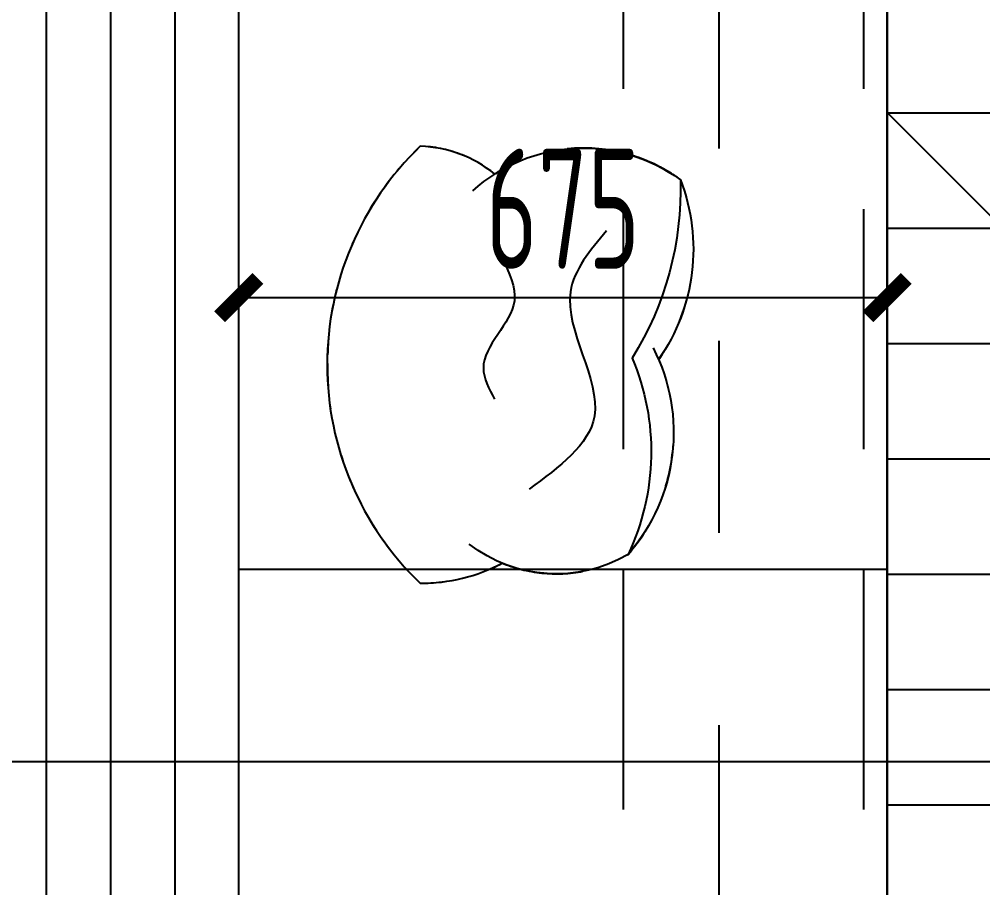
# Model space of a CAD drawing. Header units: millimetres. Extents: x -187744 to 2148, y -49419 to 6550.
# Drawn here: x -12194 to -11191, y -10843 to -9939 of the extents above; entities that cross this region are included whole.
import ezdxf
from ezdxf.enums import TextEntityAlignment as Align

# ---------------------------------------------------------------- set-up
doc = ezdxf.new("R2010")
doc.units = ezdxf.units.MM
doc.header["$LTSCALE"] = 1000
doc.header["$MEASUREMENT"] = 0
doc.set_wipeout_variables(frame=1)
for name, pattern in [('DASH', [0.35, 0.25, -0.1]), ('DASHED2', [0.375, 0.25, -0.125]), ('M-CENTER', [1.8, 1.2, -0.2, 0.2, -0.2])]:
    doc.linetypes.add(name, pattern=pattern)
doc.layers.get('Defpoints').update_dxf_attribs({"color": 136})
for name, color, linetype in [('0w-梁1', 4, 'DASHED2'), ('A-WINDOW', 12, 'Continuous'), ('AXIS_TEXT', 50, 'Continuous'), ('B1建筑尺寸', 7, 'Continuous'), ('BS-FURN', 250, 'DASH'), ('BS-SHORT-CABINET', 40, 'Continuous'), ('DOTE', 138, 'M-CENTER'), ('FC-FLOOR', 138, 'Continuous'), ('FF-FURN', 51, 'Continuous'), ('RC-DIM-1', 50, 'Continuous'), ('RC-FIN', 30, 'Continuous')]:
    doc.layers.add(name, color=color, linetype=linetype)
doc.styles.add('COMPLEX', font='COMPLEX')
doc.styles.add('H-DIM', font='archs.shx', dxfattribs={"width": 0.7})
doc.dimstyles.new('H_DIM_1', dxfattribs={"dimscale": 0, "dimtxt": 2.5, "dimasz": 0.8, "dimexe": 2, "dimexo": 1.5, "dimgap": 0.6, "dimtad": 1, "dimdec": 0, "dimzin": 12, "dimdsep": 46, "dimtxsty": 'H-DIM', "dimblk": 'ARCHTICK', "dimcen": 0.125, "dimclrd": 44, "dimclre": 44, "dimclrt": 50, "dimadec": 0, "dimazin": 0, "dimtfac": 1, "dimtdec": 0, "dimtix": 1, "dimtmove": 2, "dimatfit": 3, "dimldrblk": 'ARCHTICK', "dimfxl": 1, "dimtvp": 1, "dimtolj": 1, "dimtzin": 0, "dimarcsym": 0})

# ---------------------------------------------------------------- blocks, each defined once
blk = doc.blocks.new('A$C401E2C42')
at = {"color": 59, "linetype": 'Continuous', "ltscale": 3000}
blk.add_wipeout([(-276.39, 281.92), (-254.71, 281.28), (-211.47, 274.79), (-175.79, 263.86), (-141.51, 247.95), (-99.94, 219.78), (-63.28, 183.38), (-22.79, 117.83), (-6.26, 66.96), (-0.21, 21.62), (-0.12, -0.12), (-24.43, -19.67), (-44.79, -30.95), (-65.61, -38.86), (-77.91, -61.15), (-93.72, -79.94), (-107.82, -91.9), (-128.83, -104.38), (-152.3, -112.77), (-169.29, -110.54), (-189.49, -105.52), (-213.18, -96.01), (-254.92, -66.78), (-272.68, -46.84), (-283.8, -30.17), (-291.93, -14.35), (-295.27, -6.37), (-322.02, 0.9), (-355.93, 17.43), (-379.46, 35.2), (-391.59, 47.21), (-409.56, 70.53), (-423.04, 95.85), (-418.17, 116.24), (-408.05, 140.56), (-398.25, 156.67), (-380.53, 177.58), (-362, 193), (-331.63, 209.44), (-306.83, 216.9), (-301.93, 239.48), (-295.44, 255.1), (-286.72, 269.49)], dxfattribs=at).dxf.layer = 'FF-FURN'
at = {"layer": 'FF-FURN', "linetype": 'Continuous', "ltscale": 3000}
for points in [[(-306.83, 216.9, -0.165541), (-276.39, 281.92, -0.425989), (0, 0, -0.121523), (-65.61, -38.86, 7.115464)], [(-282.03, 219.9, 0.356772), (-423.04, 95.85, 0.249542), (-295.27, -6.37, -9.61688)], [(-299.08, 4.54, 0.306663), (-152.3, -112.77, 0.30633), (-56.41, -5.64, -0.872847)]]:
    blk.add_lwpolyline(points, format="xyb", dxfattribs=at)
at = {"layer": 'FF-FURN', "color": 57, "linetype": 'Continuous', "ltscale": 3000}
blk.add_lwpolyline([(-423.04, 95.85, 0.14773), (-279.21, 11.28, 0.213343), (-152.3, -112.77, 0.178662)], format="xyb", dxfattribs=at)
at = {"layer": 'FF-FURN', "color": 59, "linetype": 'Continuous', "ltscale": 3000}
for points in [[(-258.28, 158.12), (-239.35, 122.74), (-176.78, 98.88), (-164.43, 71.72)], [(-343.08, 109.57), (-281.33, 93.12), (-217.94, -2.33), (-129.85, -8.09)]]:
    blk.add_spline(points, degree=3, dxfattribs=at)
blk = doc.blocks.new('QBLOCK2019073115112111')
at = {"layer": 'DOTE'}
for p, q in [((-5792.1, -4386.9), (-5792.1, 4572.4)), ((-6542.9, 375.1), (6625.8, 375.1))]:
    blk.add_line(p, q, dxfattribs=at)
at = {"layer": 'AXIS_TEXT', "style": 'COMPLEX', "width": 1.041667}
for p, p2 in [((-5892.1, 5527.8), (-5692.1, 5527.8)), ((-5892.1, 5527.8), (-5692.1, 5527.8)), ((-5192.1, 5527.8), (-4992.1, 5527.8)), ((-5192.1, 5527.8), (-4992.1, 5527.8)), ((-3492.1, 5527.8), (-3292.1, 5527.8)), ((-3492.1, 5527.8), (-3292.1, 5527.8)), ((-2592.1, 5527.8), (-2392.1, 5527.8)), ((-2592.1, 5527.8), (-2392.1, 5527.8)), ((-192.1, 5527.8), (7.9, 5527.8)), ((-192.1, 5527.8), (7.9, 5527.8)), ((2707.9, 5527.8), (2907.9, 5527.8)), ((2707.9, 5527.8), (2907.9, 5527.8)), ((4507.9, 5527.8), (4707.9, 5527.8)), ((4507.9, 5527.8), (4707.9, 5527.8)), ((5507.9, 5527.8), (5707.9, 5527.8)), ((5507.9, 5527.8), (5707.9, 5527.8)), ((-7660.5, 3713.1), (-7460.5, 3713.1)), ((-7660.5, 3713.1), (-7460.5, 3713.1)), ((7521.1, 3713.1), (7521.6, 3713.1)), ((7521.1, 3713.1), (7521.6, 3713.1)), ((-7660.5, 2463.1), (-7460.5, 2463.1)), ((-7660.5, 2463.1), (-7460.5, 2463.1)), ((7521.1, 2463.1), (7521.6, 2463.1)), ((7521.1, 2463.1), (7521.6, 2463.1)), ((-7660.5, 1413.1), (-7460.5, 1413.1)), ((-7660.5, 1413.1), (-7460.5, 1413.1)), ((7521.1, 1413.1), (7521.6, 1413.1)), ((7521.1, 1413.1), (7521.6, 1413.1)), ((-7660.5, 263.1), (-7460.5, 263.1)), ((-7660.5, 263.1), (-7460.5, 263.1)), ((7521.1, 263.1), (7521.6, 263.1)), ((7521.1, 263.1), (7521.6, 263.1)), ((-7660.5, -736.9), (-7460.5, -736.9)), ((-7660.5, -736.9), (-7460.5, -736.9)), ((7521.1, -736.9), (7521.6, -736.9)), ((7521.1, -736.9), (7521.6, -736.9)), ((-7660.5, -1436.9), (-7460.5, -1436.9)), ((-7660.5, -1436.9), (-7460.5, -1436.9)), ((7521.1, -1436.9), (7521.6, -1436.9)), ((7521.1, -1436.9), (7521.6, -1436.9)), ((-7660.5, -2536.9), (-7460.5, -2536.9)), ((-7660.5, -2536.9), (-7460.5, -2536.9)), ((7521.1, -2536.9), (7521.6, -2536.9)), ((7521.1, -2536.9), (7521.6, -2536.9)), ((-7660.5, -4136.9), (-7460.5, -4136.9)), ((-7660.5, -4136.9), (-7460.5, -4136.9)), ((7521.1, -4136.9), (7521.6, -4136.9)), ((7521.1, -4136.9), (7521.6, -4136.9)), ((-5892.1, -5349.9), (-5891.6, -5349.9)), ((-5892.1, -5349.9), (-5891.6, -5349.9)), ((-5192.1, -5349.9), (-5191.6, -5349.9)), ((-5192.1, -5349.9), (-5191.6, -5349.9)), ((-3492.1, -5351.1), (-3491.6, -5351.1)), ((-3492.1, -5351.1), (-3491.6, -5351.1)), ((-2592.1, -5349.9), (-2591.6, -5349.9)), ((-2592.1, -5349.9), (-2591.6, -5349.9)), ((-192.1, -5349.9), (-191.6, -5349.9)), ((-192.1, -5349.9), (-191.6, -5349.9)), ((2707.9, -5349.9), (2708.4, -5349.9)), ((2707.9, -5349.9), (2708.4, -5349.9)), ((4507.9, -5349.9), (4508.4, -5349.9)), ((4507.9, -5349.9), (4508.4, -5349.9)), ((5507.9, -5349.9), (5508.4, -5349.9)), ((5507.9, -5349.9), (5508.4, -5349.9))]:
    blk.add_attdef('A', text='', height=224, dxfattribs=at).set_placement(p, p2, align=Align.FIT)
blk = doc.blocks.new('_ArchTick')
at = {"color": 0, "linetype": 'ByBlock', "const_width": 0.4}
blk.add_lwpolyline([(-0.5, -0.5), (0.5, 0.5)], dxfattribs=at)
blk = doc.blocks.new('*D86')
at = {"layer": 'Defpoints', "color": 0, "linetype": 'ByBlock', "transparency": 16777216}
for p in [(-11290.7, -10228.5), (-11965.4, -10440.5, 0), (-11290.7, -10440.5)]:
    blk.add_point(p, dxfattribs=at)
at = {"layer": 'RC-DIM-1', "color": 44, "linetype": 'ByBlock', "lineweight": -2, "transparency": 16777216}
for p, q in [((-11965.4, -10365.5), (-11965.4, -10128.5)), ((-11290.7, -10365.5), (-11290.7, -10128.5)), ((-11965.4, -10228.5), (-11290.7, -10228.5))]:
    blk.add_line(p, q, dxfattribs=at)
at = {"layer": 'RC-DIM-1', "color": 44, "linetype": 'ByBlock', "lineweight": -2, "transparency": 16777216, "xscale": 40.00000000000001, "yscale": 40.00000000000001, "zscale": 40.00000000000001, "rotation": 180}
blk.add_blockref('_ArchTick', (-11965.4, -10228.5), dxfattribs=at)
at = {"layer": 'RC-DIM-1', "color": 44, "linetype": 'ByBlock', "lineweight": -2, "transparency": 16777216, "xscale": 40.00000000000001, "yscale": 40.00000000000001, "zscale": 40.00000000000001}
blk.add_blockref('_ArchTick', (-11290.7, -10228.5), dxfattribs=at)
at = {"layer": 'RC-DIM-1', "color": 50, "linetype": 'ByBlock', "transparency": 16777216, "insert": (-11628, -10136), "char_height": 125, "attachment_point": 5, "style": 'H-DIM'}
blk.add_mtext('\\A1;675', dxfattribs=at)
blk = doc.blocks.new('liang00000000')
at = {"layer": '0w-梁1', "linetype": 'DASHED2'}
for p, q in [((4066748.2, -1395105.3), (4066748.2, -1397305.3)), ((4066998.2, -1395105.3), (4066998.2, -1397305.3))]:
    blk.add_line(p, q, dxfattribs=at)
blk = doc.blocks.new('A$C5A535B59')
at = {"ltscale": 0.5}
blk.add_wipeout([(-3116, 4790.1), (-3133.3, 4772.1), (-3163.6, 4731.8), (-3184.1, 4694.1), (-3199.5, 4653.3), (-3211, 4596.6), (-3211.8, 4537.1), (-3192.2, 4450.6), (-3164.8, 4395.4), (-3133.2, 4353.2), (-3115.8, 4335.3), (-3080, 4338.8), (-3054.1, 4345.9), (-3030.6, 4356.2), (-3002.5, 4347.8), (-2974.4, 4345.1), (-2953.1, 4346.6), (-2925.8, 4353.3), (-2899.7, 4365.3), (-2887.5, 4380.8), (-2875, 4401.3), (-2863.2, 4428.2), (-2852.4, 4485.9), (-2853.9, 4516.6), (-2858.2, 4539.3), (-2864.2, 4558.9), (-2867.9, 4568.1), (-2851.8, 4595.7), (-2837.2, 4636.6), (-2832.2, 4670.2), (-2831.9, 4689.9), (-2835.9, 4723.6), (-2845.3, 4755.3), (-2865.7, 4768.1), (-2893.6, 4780), (-2914.7, 4785.3), (-2946.1, 4788.2), (-2973.8, 4786), (-3012.1, 4775), (-3038.5, 4761.1), (-3060.7, 4775.8), (-3078.6, 4783.4), (-3097.4, 4788.2)], dxfattribs=at).dxf.layer = 'BS-FURN'
at = {"layer": 'BS-FURN', "ltscale": 0.5, "elevation": 0}
for points in [[(-3038.5, 4761.1, 0.165541), (-3116, 4790.1, 0.425989), (-3116, 4335.3, 0.121523), (-3030.6, 4356.2, -7.115464)], [(-3061.3, 4743.6, -0.356772), (-2845.3, 4755.3, -0.249542), (-2867.9, 4568.1, 9.61688)], [(-2845.3, 4755.3, -0.14773), (-2895.4, 4569.7, -0.213343), (-2899.7, 4365.3, -0.178662)], [(-2873.6, 4580.2, -0.306663), (-2899.7, 4365.3, -0.30633), (-3065, 4376.1, 0.872847)]]:
    blk.add_lwpolyline(points, format="xyb", dxfattribs=at)
at = {"layer": 'BS-FURN', "ltscale": 0.5}
for points, knots in [([(-2922.1, 4702.1), (-2939.1, 4681.9), (-2986.7, 4625.5), (-2899.2, 4509.2), (-2971.3, 4456.3), (-3002.6, 4433.3)], [0, 0, 0, 0, 63.901092, 178.479302, 266.758183, 266.758183, 266.758183, 266.758183]), ([(-3031, 4673.6), (-3023.6, 4658.6), (-3003.7, 4618.6), (-3063.4, 4573), (-3044.4, 4537.7), (-3038.5, 4526.9)], [0, 0, 0, 0, 40.128513, 107.093014, 136.921512, 136.921512, 136.921512, 136.921512])]:
    blk.add_open_spline(points, degree=3, knots=knots, dxfattribs=at)

msp = doc.modelspace()

# ---------------------------------------------------------------- linework, layer by layer
at = {"layer": 'A-WINDOW'}
for p, q in [((-12165.4, -11811.5), (-12165.4, -8911.5)), ((-12098.7, -8911.5), (-12098.7, -11745.5)), ((-12032, -8911.5), (-12032, -11677.5))]:
    msp.add_line(p, q, dxfattribs=at)

# ---------------------------------------------------------------- block references
at = {"layer": 'BS-FURN'}
msp.add_blockref('A$C5A535B59', (-8660.5, -14861.1), dxfattribs=at)

# ---------------------------------------------------------------- next in the draw order: hatches: boundary and pattern name
at = {"layer": 'FC-FLOOR', "linetype": 'ByBlock'}
h = msp.add_hatch(dxfattribs=at)
h.set_pattern_fill('DOLMIT', color=250, scale=480, style=0)
h.set_pattern_definition([(360, (-8290.36, -10636.46), (4e-14, -120), []), (315, (-8290.36, -10636.46), (-240, -240), [169.706, -339.41])])
h.paths.add_polyline_path([(-7490.4, -10636.5), (-7490.4, -11686.5), (-8890.4, -11686.5), (-8890.4, -11536.5), (-11290.7, -11536.5), (-11290.1, -8686.5), (-8290.4, -8686.5), (-8290.4, -10636.5)])

# ---------------------------------------------------------------- next in the draw order: linework, layer by layer
at = {"layer": 'BS-SHORT-CABINET'}
msp.add_line((-11290.7, -9036.5), (-11290.7, -11186.5), dxfattribs=at)
at = {"layer": 'FC-FLOOR', "color": 30}
msp.add_line((-11290.7, -9036.5), (-11290.7, -11186.5), dxfattribs=at)
at = {"layer": 'RC-FIN'}
msp.add_line((-11290.7, -11186.5), (-11290.7, -9036.5), dxfattribs=at)

# ---------------------------------------------------------------- next in the draw order: block references
at = {"layer": 'FF-FURN', "extrusion": (-1.31272e-23, 6.67052e-16, -1), "xscale": 1.152, "yscale": 1.152, "zscale": -1.152000000000001, "rotation": 315.5680260153391}
msp.add_blockref('A$C401E2C42', (11776.5, -10525.9), dxfattribs=at)

# ---------------------------------------------------------------- next in the draw order: linework, layer by layer
at = {"layer": 'A-WINDOW'}
msp.add_line((-11965.4, -11611.5), (-11965.4, -8911.5), dxfattribs=at)
at = {"layer": 'FC-FLOOR', "linetype": 'ByBlock'}
msp.add_line((-11290.7, -10511.5), (-11965.4, -10511.5), dxfattribs=at)

# ---------------------------------------------------------------- next in the draw order: block references
at = {"layer": '0w-梁1'}
msp.add_blockref('liang00000000', (-4078313.6, 1386093.9), dxfattribs=at)
at = {"layer": 'B1建筑尺寸', "linetype": 'Continuous'}
msp.add_blockref('QBLOCK2019073115112111', (-5673.3, -11086.6), dxfattribs=at)

# ---------------------------------------------------------------- next in the draw order: dimensions: what is measured, and where the dimension line sits
at = {"layer": 'RC-DIM-1', "linetype": 'ByBlock'}
dim = msp.add_linear_dim(base=(-11290.7, -10228.5), p1=(-11965.4, -10440.5), p2=(-11290.7, -10440.5), dimstyle='H_DIM_1', override={"dimscale": 50}, dxfattribs=at)
dim.commit()
dim.dimension.update_dxf_attribs({"geometry": '*D86', "text_midpoint": (-11628, -10136)})

doc.saveas('drawing.dxf')
